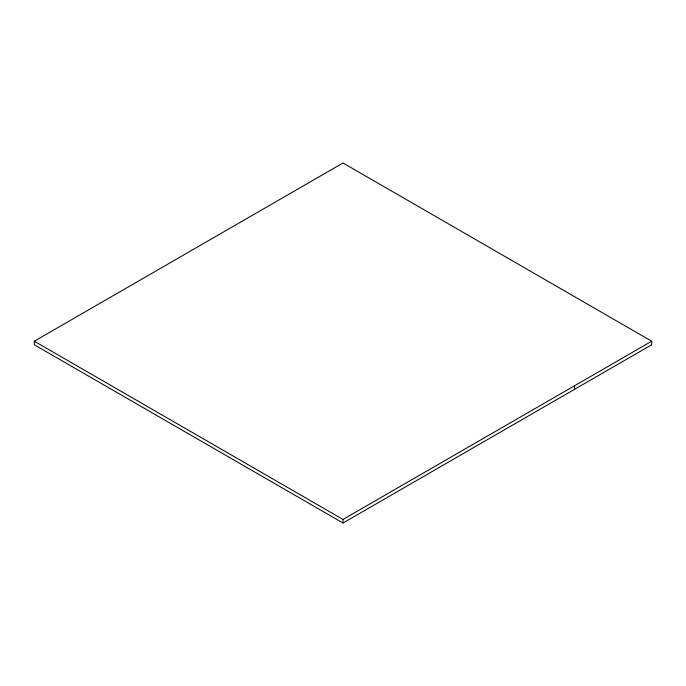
<?xml version="1.0" encoding="UTF-8"?>
<svg xmlns="http://www.w3.org/2000/svg" width="686" height="686" viewBox="0 0 686 686"><rect width="100%" height="100%" fill="white"/><g stroke="black" fill="none" stroke-linecap="round" stroke-linejoin="round"><path stroke-width="1.03" d="M34.3 341.216L343 162.994L651.7 341.216L651.7 344.784L343 523.006L34.3 344.784L34.3 341.216L343 519.448L651.7 341.216M574.525 385.772L574.525 389.339M343 519.448L343 523.006"/></g></svg>
